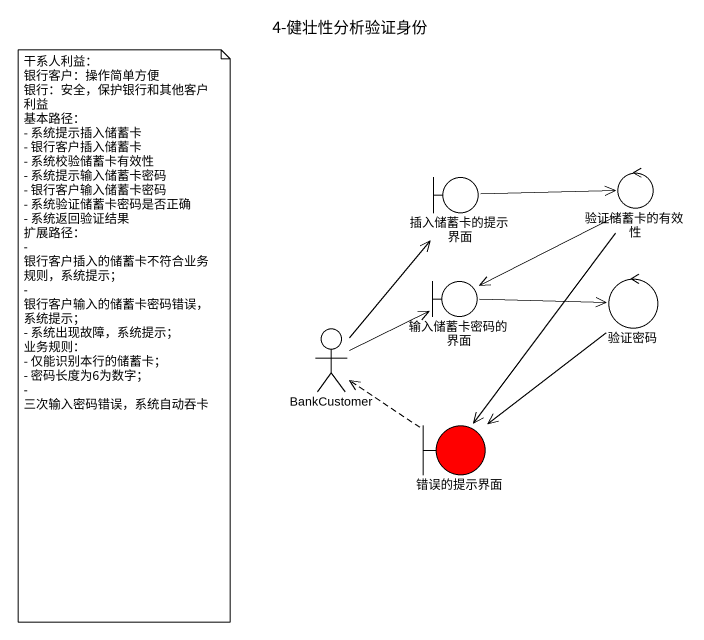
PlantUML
@startuml
title 4-健壮性分析验证身份
boundary 插入储蓄卡的提示界面
control 验证储蓄卡的有效性
boundary 输入储蓄卡密码的界面
control 验证密码
actor BankCustomer
boundary 错误的提示界面 #FF0000
插入储蓄卡的提示界面 -right-> 验证储蓄卡的有效性
验证储蓄卡的有效性 --> 输入储蓄卡密码的界面
验证储蓄卡的有效性 --> 错误的提示界面
输入储蓄卡密码的界面 -right-> 验证密码
验证密码 --> 错误的提示界面
BankCustomer -up-> 插入储蓄卡的提示界面
BankCustomer -right-> 输入储蓄卡密码的界面
错误的提示界面 .up.> BankCustomer
note as N1
  干系人利益：
  银行客户：操作简单方便
  银行：安全，保护银行和其他客户利益
  基本路径：
  - 系统提示插入储蓄卡
  - 银行客户插入储蓄卡
  - 系统校验储蓄卡有效性
  - 系统提示输入储蓄卡密码
  - 银行客户输入储蓄卡密码
  - 系统验证储蓄卡密码是否正确
  - 系统返回验证结果
  扩展路径：
  - 银行客户插入的储蓄卡不符合业务规则，系统提示；
  - 银行客户输入的储蓄卡密码错误，系统提示；
  - 系统出现故障，系统提示；
  业务规则：
  - 仅能识别本行的储蓄卡；
  - 密码长度为6为数字；
  - 三次输入密码错误，系统自动吞卡
end note
@enduml
